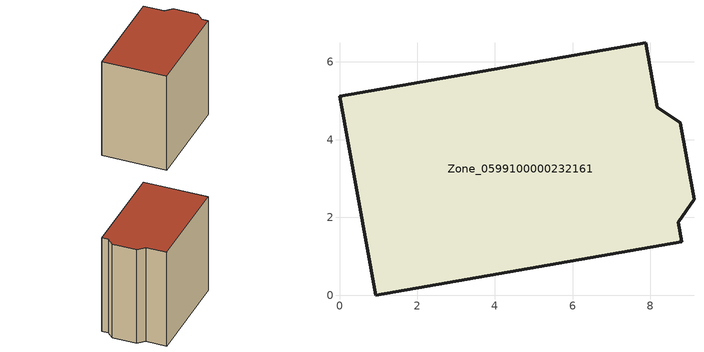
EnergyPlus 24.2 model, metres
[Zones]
Zone_0599100000232161
 floor ground (C_G): 8.18,4.84 8.77,4.43 9.12,2.47 8.72,1.88 8.81,1.37 0.93,0 0,5.12 7.88,6.49 z0
 wall outside (C_F): 0.93,0 8.81,1.37 8.72,1.88 9.12,2.47 8.77,4.43 8.18,4.84 7.88,6.49 0,5.12 0.93,0 z0:8.36
 roof outside (C_R): 7.88,6.49 0,5.12 0.93,0 8.81,1.37 8.72,1.88 9.12,2.47 8.77,4.43 8.18,4.84 z8.36
[BUILDING]
Pand.0599100000232161: North Axis=0; Terrain=City; Loads Convergence Tolerance Value=0.04; Temperature Convergence Tolerance Value=0.4; Solar Distribution=FullExterior; Maximum Number of Warmup Days=25; Minimum Number of Warmup Days=1
[Site:Location]
Rotterdam.The.Hague.AP_ZH_NLD Design_Conditions: Latitude=51.96; Longitude=4.45; Time Zone=1; Elevation=-4.5
[SITE:GROUNDTEMPERATURE:BUILDINGSURFACE]
18, 18, 18, 18, 18, 18, 18, 18, 18, 18, 18, 18
[MATERIAL] Thermal Absorptance=0.9; Solar Absorptance=0.7; Visible Absorptance=0.7
Name | Roughness | Thickness | Conductivity | Density | Specific Heat
G.TI.1946 | MediumSmooth | 0.15 | 1 | 540 | 1210
F.TI.1946 | Rough | 0.3 | 0.857143 | 1920 | 840
R.TI.1946 | MediumRough | 0.2 | 0.1 | 1500 | 1000
[CONSTRUCTION]
C_G: G.TI.1946
C_F: F.TI.1946
C_R: R.TI.1946
[ZONE]
Zone_0599100000232161: Type=1; Multiplier=1; Ceiling Height=Autocalculate; Volume=Autocalculate; Floor Area=autocalculate; Part of Total Floor Area=Yes
[ZONEINFILTRATION:DESIGNFLOWRATE]
Infil_Zone_0599100000232161: Zone or ZoneList or Space or SpaceList=Zone_0599100000232161; Schedule=AlwaysOn; Design Flow Rate Calculation Method=Flow/Area; Flow Rate per Floor Area=0.003; Constant Term Coefficient=1; Temperature Term Coefficient=0; Velocity Term Coefficient=0; Velocity Squared Term Coefficient=0
[HVACTEMPLATE:ZONE:IDEALLOADSAIRSYSTEM]
Zone_0599100000232161: Maximum Heating Supply Air Temperature=50; Minimum Cooling Supply Air Temperature=13; Maximum Heating Supply Air Humidity Ratio=0.0156; Minimum Cooling Supply Air Humidity Ratio=0.0077; Heating Limit=NoLimit; Cooling Limit=NoLimit; Dehumidification Control Type=ConstantSensibleHeatRatio; Cooling Sensible Heat Ratio=0.7; Dehumidification Setpoint=60; Humidification Control Type=None; Humidification Setpoint=30; Outdoor Air Method=None; Outdoor Air Flow Rate per Person=0.00944; Outdoor Air Flow Rate per Zone Floor Area=0; Outdoor Air Flow Rate per Zone=0; Demand Controlled Ventilation Type=None; Outdoor Air Economizer Type=NoEconomizer; Heat Recovery Type=None; Sensible Heat Recovery Effectiveness=0.7; Latent Heat Recovery Effectiveness=0.65
[ZONECONTROL:THERMOSTAT]
ThermostatControl_Zone_0599100000232161: Zone or ZoneList=Zone_0599100000232161; Control Type Schedule=DualSetpointControlType; Control 1=Thermostat_Zone_0599100000232161; Temperature Difference Between Cutout And Setpoint=0
[THERMOSTATSETPOINT:DUALSETPOINT]
Thermostat_Zone_0599100000232161: Heating Setpoint Temperature Schedule=HeatingSetpoint_Zone_0599100000232161; Cooling Setpoint Temperature Schedule=CoolingSetpoint_Zone_0599100000232161
[SCHEDULE:COMPACT]
HeatingSetpoint_Zone_0599100000232161: Through: 12/31, For: AllDays, Until: 24:00, 21
CoolingSetpoint_Zone_0599100000232161: Through: 12/31, For: AllDays, Until: 24:00, 24
DualSetpointControlType: Through: 12/31, For: AllDays, Until: 24:00, 4
AlwaysOn: Through: 12/31, For: AllDays, Until: 24:00, 1
